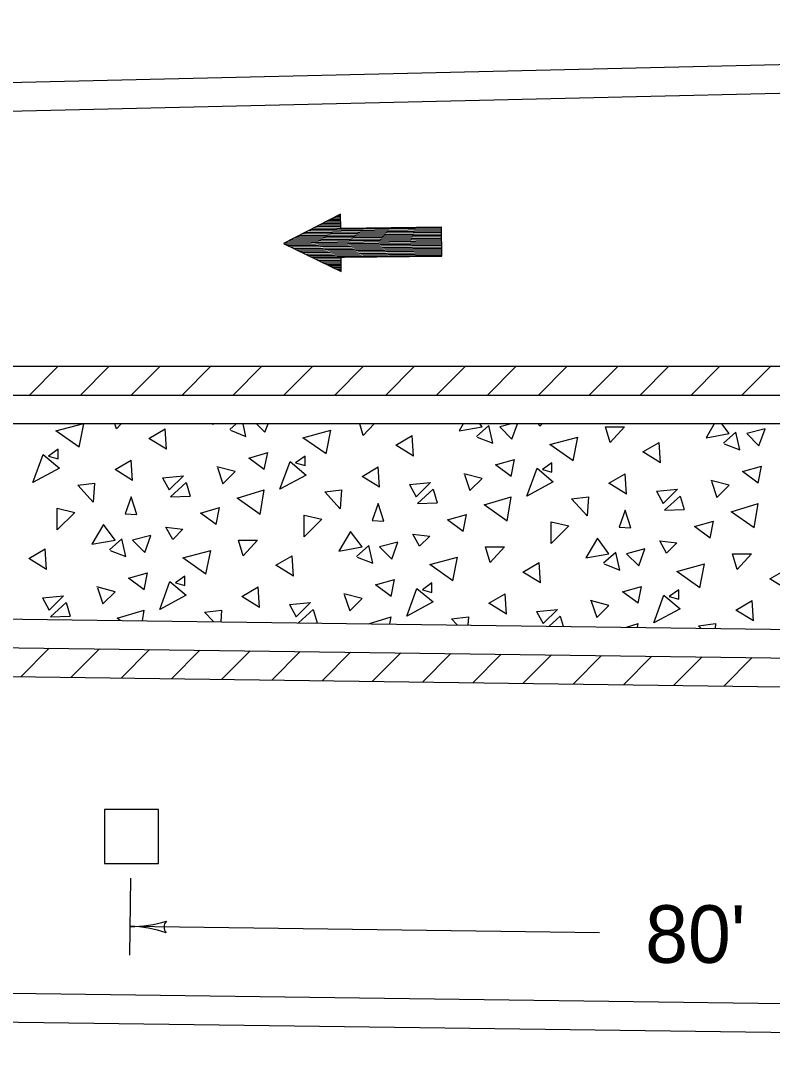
# Model space of a CAD drawing. Extents: x 998.7 to 1037.3, y 998.8 to 1023.1.
# Drawn here: x 1011.988 to 1014.599, y 1011.5 to 1015.1 of the extents above; entities that cross this region are included whole.
import ezdxf

# ---------------------------------------------------------------- set-up
doc = ezdxf.new("R2010")
doc.units = 0
doc.layers.add('Level 1', color=7, linetype='Continuous')

msp = doc.modelspace()

# ---------------------------------------------------------------- linework, layer by layer
at = {"layer": 'Level 1'}
for p, q in [((1012.0187, 1013.8), (1012.1187, 1013.9)), ((1012.1955, 1013.8), (1012.2955, 1013.9)), ((1012.3723, 1013.8), (1012.4723, 1013.9)), ((1012.549, 1013.8), (1012.649, 1013.9)), ((1012.7258, 1013.8), (1012.8258, 1013.9)), ((1012.9026, 1013.8), (1013.0026, 1013.9)), ((1013.0793, 1013.8), (1013.1793, 1013.9)), ((1013.2562, 1013.8), (1013.3562, 1013.9)), ((1013.4329, 1013.8), (1013.5329, 1013.9)), ((1013.6097, 1013.8), (1013.7097, 1013.9)), ((1013.7865, 1013.8), (1013.8865, 1013.9)), ((1013.9633, 1013.8), (1014.0633, 1013.9)), ((1014.14, 1013.8), (1014.24, 1013.9)), ((1014.3168, 1013.8), (1014.4168, 1013.9)), ((1014.4936, 1013.8), (1014.5936, 1013.9)), ((1034.875, 1013.7), (1007.625, 1013.7)), ((1034.875, 1013.7), (1007.625, 1013.7)), ((1012.1908, 1013.6188), (1012.2071, 1013.7)), ((1012.3205, 1013.6824), (1012.3366, 1013.7)), ((1012.6535, 1013.7), (1012.6528, 1013.6989)), ((1012.6528, 1013.6989), (1012.6589, 1013.7)), ((1012.7365, 1013.7), (1012.7141, 1013.6801)), ((1012.7707, 1013.6565), (1012.7606, 1013.7)), ((1012.8073, 1013.7), (1012.8367, 1013.6707)), ((1012.8367, 1013.6707), (1012.8473, 1013.7)), ((1013.1784, 1013.6589), (1013.216, 1013.7)), ((1013.5252, 1013.7), (1013.5108, 1013.6754)), ((1013.5108, 1013.6754), (1013.5909, 1013.6895)), ((1013.6145, 1013.6943), (1013.5721, 1013.6565)), ((1013.5909, 1013.6895), (1013.5832, 1013.7)), ((1013.6287, 1013.6329), (1013.6145, 1013.6943)), ((1013.6927, 1013.7), (1013.6522, 1013.6895)), ((1013.6522, 1013.6895), (1013.6946, 1013.6471)), ((1013.6946, 1013.6471), (1013.7137, 1013.7)), ((1013.7913, 1013.6919), (1013.7993, 1013.7)), ((1014.0364, 1013.6353), (1014.0859, 1013.6895)), ((1014.397, 1013.7), (1014.3688, 1013.6518)), ((1014.4488, 1013.6659), (1014.4237, 1013.7)), ((1012.4949, 1013.6118), (1012.4902, 1013.6824)), ((1012.7165, 1013.6778), (1012.7707, 1013.6565)), ((1013.0488, 1013.5953), (1013.0653, 1013.6778)), ((1013.3528, 1013.5882), (1013.3482, 1013.6589)), ((1013.5744, 1013.6542), (1013.6287, 1013.6329)), ((1013.9068, 1013.5717), (1013.9233, 1013.6542)), ((1014.3688, 1013.6518), (1014.4488, 1013.6659)), ((1014.4724, 1013.6707), (1014.43, 1013.6329)), ((1014.4866, 1013.6094), (1014.4724, 1013.6707)), ((1014.5738, 1013.6824), (1014.5102, 1013.6659)), ((1014.5102, 1013.6659), (1014.5526, 1013.6235)), ((1014.5526, 1013.6235), (1014.5738, 1013.6824)), ((1014.2108, 1013.5646), (1014.2061, 1013.6353)), ((1014.4323, 1013.6306), (1014.4866, 1013.6094)), ((1012.0306, 1013.4963), (1012.0659, 1013.5929)), ((1012.0659, 1013.5929), (1012.1225, 1013.5458)), ((1012.1178, 1013.6118), (1012.0848, 1013.5882)), ((1012.0848, 1013.5882), (1012.1178, 1013.5788)), ((1012.1178, 1013.5788), (1012.1178, 1013.6118)), ((1012.8343, 1013.541), (1012.8461, 1013.5999)), ((1012.9758, 1013.5882), (1012.9428, 1013.5646)), ((1012.9758, 1013.5552), (1012.9758, 1013.5882)), ((1012.1225, 1013.5458), (1012.0306, 1013.4963)), ((1012.3771, 1013.5033), (1012.3723, 1013.574)), ((1012.7329, 1013.5339), (1012.6693, 1013.5504)), ((1012.6717, 1013.5481), (1012.6905, 1013.4915)), ((1012.8885, 1013.4727), (1012.9239, 1013.5693)), ((1012.9239, 1013.5693), (1012.9804, 1013.5222)), ((1012.9428, 1013.5646), (1012.9758, 1013.5552)), ((1013.235, 1013.4798), (1013.2303, 1013.5504)), ((1013.6923, 1013.5174), (1013.7041, 1013.5764)), ((1013.7465, 1013.4491), (1013.7818, 1013.5458)), ((1013.7818, 1013.5458), (1013.8384, 1013.4986)), ((1013.8337, 1013.5646), (1013.8007, 1013.541)), ((1013.8337, 1013.5316), (1013.8337, 1013.5646)), ((1014.5503, 1013.4939), (1014.562, 1013.5528)), ((1012.4808, 1013.5128), (1012.5538, 1013.5198)), ((1012.4808, 1013.5128), (1012.5043, 1013.4703)), ((1012.5043, 1013.4703), (1012.5538, 1013.5198)), ((1012.6905, 1013.4915), (1012.7329, 1013.5339)), ((1012.9804, 1013.5222), (1012.8885, 1013.4727)), ((1013.5909, 1013.5104), (1013.5273, 1013.5269)), ((1013.5297, 1013.5245), (1013.5485, 1013.468)), ((1013.5485, 1013.468), (1013.5909, 1013.5104)), ((1013.8007, 1013.541), (1013.8337, 1013.5316)), ((1014.093, 1013.4562), (1014.0883, 1013.5269)), ((1012.1862, 1013.4868), (1012.2451, 1013.4939)), ((1012.2403, 1013.4279), (1012.1862, 1013.4868)), ((1012.2451, 1013.4939), (1012.2403, 1013.4279)), ((1012.509, 1013.4468), (1012.5633, 1013.4963)), ((1012.5633, 1013.4963), (1012.5774, 1013.4491)), ((1013.3388, 1013.4892), (1013.4118, 1013.4963)), ((1013.3388, 1013.4892), (1013.3623, 1013.4468)), ((1013.3623, 1013.4468), (1013.4118, 1013.4963)), ((1013.367, 1013.4232), (1013.4213, 1013.4727)), ((1013.4213, 1013.4727), (1013.4353, 1013.4255)), ((1013.8384, 1013.4986), (1013.7465, 1013.4491)), ((1014.1967, 1013.4656), (1014.2698, 1013.4727)), ((1014.2203, 1013.4232), (1014.2698, 1013.4727)), ((1014.4488, 1013.4868), (1014.3853, 1013.5033)), ((1014.3876, 1013.501), (1014.4064, 1013.4444)), ((1014.4064, 1013.4444), (1014.4488, 1013.4868)), ((1012.3723, 1013.4468), (1012.3511, 1013.3878)), ((1012.3912, 1013.3855), (1012.3723, 1013.4468)), ((1012.509, 1013.4468), (1012.5774, 1013.4491)), ((1012.8202, 1013.3855), (1012.8343, 1013.4703)), ((1013.0441, 1013.4633), (1013.103, 1013.4703)), ((1013.0983, 1013.4043), (1013.0441, 1013.4633)), ((1013.103, 1013.4703), (1013.0983, 1013.4043)), ((1013.6781, 1013.3619), (1013.6923, 1013.4468)), ((1013.902, 1013.4397), (1013.961, 1013.4468)), ((1013.9563, 1013.3808), (1013.902, 1013.4397)), ((1013.961, 1013.4468), (1013.9563, 1013.3808)), ((1014.1967, 1013.4656), (1014.2203, 1013.4232)), ((1014.2249, 1013.3996), (1014.2792, 1013.4491)), ((1014.2792, 1013.4491), (1014.2933, 1013.402)), ((1012.667, 1013.3501), (1012.6788, 1013.409)), ((1013.2303, 1013.4232), (1013.2091, 1013.3643)), ((1013.2492, 1013.3619), (1013.2303, 1013.4232)), ((1013.367, 1013.4232), (1013.4353, 1013.4255)), ((1014.2249, 1013.3996), (1014.2933, 1013.402)), ((1014.5361, 1013.3383), (1014.5503, 1013.4232)), ((1012.1154, 1013.3313), (1012.1767, 1013.3925)), ((1012.3511, 1013.3878), (1012.3912, 1013.3855)), ((1012.9733, 1013.3077), (1013.0347, 1013.369)), ((1013.2091, 1013.3643), (1013.2492, 1013.3619)), ((1013.5249, 1013.3265), (1013.5367, 1013.3855)), ((1014.0883, 1013.3996), (1014.067, 1013.3407)), ((1014.1071, 1013.3383), (1014.0883, 1013.3996)), ((1012.2757, 1013.3501), (1012.2357, 1013.2818)), ((1012.3158, 1013.2959), (1012.2757, 1013.3501)), ((1012.5161, 1013.2983), (1012.5515, 1013.3336)), ((1013.8313, 1013.2841), (1013.8926, 1013.3454)), ((1014.067, 1013.3407), (1014.1071, 1013.3383)), ((1014.3828, 1013.303), (1014.3947, 1013.3619)), ((1012.2357, 1013.2818), (1012.3158, 1013.2959)), ((1012.3393, 1013.3006), (1012.2969, 1013.2629)), ((1012.3535, 1013.2393), (1012.3393, 1013.3006)), ((1012.4407, 1013.3124), (1012.3771, 1013.2959)), ((1012.3771, 1013.2959), (1012.4195, 1013.2535)), ((1012.4195, 1013.2535), (1012.4407, 1013.3124)), ((1012.7613, 1013.2417), (1012.8108, 1013.2959)), ((1013.1337, 1013.3265), (1013.0936, 1013.2582)), ((1013.1738, 1013.2723), (1013.1337, 1013.3265)), ((1013.3741, 1013.2747), (1013.4094, 1013.31)), ((1013.9916, 1013.303), (1013.9515, 1013.2346)), ((1014.0317, 1013.2488), (1013.9916, 1013.303)), ((1012.0777, 1013.1946), (1012.073, 1013.2653)), ((1012.2993, 1013.2606), (1012.3535, 1013.2393)), ((1012.6316, 1013.1781), (1012.6481, 1013.2606)), ((1013.0936, 1013.2582), (1013.1738, 1013.2723)), ((1013.1973, 1013.277), (1013.1548, 1013.2393)), ((1013.2114, 1013.2158), (1013.1973, 1013.277)), ((1013.2987, 1013.2888), (1013.235, 1013.2723)), ((1013.235, 1013.2723), (1013.2774, 1013.2299)), ((1013.2774, 1013.2299), (1013.2987, 1013.2888)), ((1013.6192, 1013.2181), (1013.6687, 1013.2723)), ((1014.1566, 1013.2653), (1014.093, 1013.2488)), ((1014.1354, 1013.2063), (1014.1566, 1013.2653)), ((1014.232, 1013.2511), (1014.2674, 1013.2865)), ((1012.9357, 1013.171), (1012.9309, 1013.2417)), ((1013.1573, 1013.237), (1013.2114, 1013.2158)), ((1013.4896, 1013.1545), (1013.5061, 1013.237)), ((1013.9515, 1013.2346), (1014.0317, 1013.2488)), ((1014.0553, 1013.2535), (1014.0128, 1013.2158)), ((1014.0694, 1013.1922), (1014.0553, 1013.2535)), ((1014.093, 1013.2488), (1014.1354, 1013.2063)), ((1014.4772, 1013.1946), (1014.5267, 1013.2488)), ((1013.7936, 1013.1474), (1013.7889, 1013.2181)), ((1014.0152, 1013.2134), (1014.0694, 1013.1922)), ((1014.3475, 1013.1309), (1014.364, 1013.2134)), ((1012.4171, 1013.1238), (1012.4289, 1013.1828)), ((1012.4713, 1013.0555), (1012.5067, 1013.1521)), ((1012.5067, 1013.1521), (1012.5633, 1013.105)), ((1012.5585, 1013.171), (1012.5255, 1013.1474)), ((1012.5585, 1013.138), (1012.5585, 1013.171)), ((1013.2751, 1013.1003), (1013.2868, 1013.1592)), ((1012.3158, 1013.1168), (1012.2522, 1013.1333)), ((1012.2545, 1013.1309), (1012.2733, 1013.0743)), ((1012.2733, 1013.0743), (1012.3158, 1013.1168)), ((1012.5255, 1013.1474), (1012.5585, 1013.138)), ((1012.8178, 1013.0626), (1012.8131, 1013.1333)), ((1013.3293, 1013.0319), (1013.3647, 1013.1286)), ((1013.3647, 1013.1286), (1013.4213, 1013.0814)), ((1013.4165, 1013.1474), (1013.3835, 1013.1238)), ((1013.3835, 1013.1238), (1013.4165, 1013.1144)), ((1013.4165, 1013.1144), (1013.4165, 1013.1474)), ((1014.133, 1013.0767), (1014.1448, 1013.1356)), ((1014.2744, 1013.1238), (1014.2414, 1013.1003)), ((1014.2744, 1013.0908), (1014.2744, 1013.1238)), ((1007.625, 1013.08), (1021.125, 1012.9)), ((1007.625, 1013.08), (1021.125, 1012.9)), ((1012.0636, 1013.0956), (1012.1367, 1013.1026)), ((1012.0636, 1013.0956), (1012.0872, 1013.0531)), ((1012.0872, 1013.0531), (1012.1367, 1013.1026)), ((1012.0918, 1013.0296), (1012.1461, 1013.0791)), ((1012.1461, 1013.0791), (1012.1602, 1013.0319)), ((1012.5633, 1013.105), (1012.4713, 1013.0555)), ((1012.9215, 1013.072), (1012.9946, 1013.0791)), ((1012.9451, 1013.0296), (1012.9946, 1013.0791)), ((1013.1738, 1013.0932), (1013.1101, 1013.1097)), ((1013.1124, 1013.1073), (1013.1313, 1013.0508)), ((1013.1313, 1013.0508), (1013.1738, 1013.0932)), ((1013.4213, 1013.0814), (1013.3293, 1013.0319)), ((1013.6758, 1013.039), (1013.6711, 1013.1097)), ((1014.0317, 1013.0696), (1013.968, 1013.0861)), ((1013.9704, 1013.0838), (1013.9893, 1013.0272)), ((1014.1873, 1013.0083), (1014.2226, 1013.105)), ((1014.2226, 1013.105), (1014.2792, 1013.0578)), ((1014.2414, 1013.1003), (1014.2744, 1013.0908)), ((1014.5338, 1013.0154), (1014.529, 1013.0861)), ((1012.4109, 1013.0162), (1012.4171, 1013.0531)), ((1012.6269, 1013.0461), (1012.6858, 1013.0531)), ((1012.6574, 1013.0129), (1012.6269, 1013.0461)), ((1012.6858, 1013.0531), (1012.6829, 1013.0126)), ((1012.9215, 1013.072), (1012.9451, 1013.0296)), ((1012.9531, 1013.009), (1013.004, 1013.0555)), ((1013.004, 1013.0555), (1013.0182, 1013.0083)), ((1013.7795, 1013.0484), (1013.8526, 1013.0555)), ((1013.7795, 1013.0484), (1013.8031, 1013.006)), ((1013.8031, 1013.006), (1013.8526, 1013.0555)), ((1013.9893, 1013.0272), (1014.0317, 1013.0696)), ((1014.2792, 1013.0578), (1014.1873, 1013.0083)), ((1012.0918, 1013.0296), (1012.1602, 1013.0319)), ((1013.0131, 1013.0082), (1013.0182, 1013.0083)), ((1013.2709, 1013.0048), (1013.2751, 1013.0296)), ((1013.4848, 1013.0225), (1013.5438, 1013.0296)), ((1013.5041, 1013.0016), (1013.4848, 1013.0225)), ((1013.5438, 1013.0296), (1013.5418, 1013.0011)), ((1013.8241, 1012.9973), (1013.862, 1013.0319)), ((1013.862, 1013.0319), (1013.8725, 1012.9967)), ((1014.1309, 1012.9933), (1014.133, 1013.006)), ((1014.3428, 1012.9989), (1014.4018, 1013.006)), ((1014.4018, 1013.006), (1014.4006, 1012.9897)), ((1014.3508, 1012.9903), (1014.3428, 1012.9989)), ((1011.9883, 1012.8218), (1012.087, 1012.9205)), ((1012.1628, 1012.8194), (1012.2615, 1012.9182)), ((1012.3373, 1012.8171), (1012.4359, 1012.9158)), ((1012.5117, 1012.8148), (1012.6103, 1012.9135)), ((1012.6861, 1012.8125), (1012.7848, 1012.9112)), ((1012.8606, 1012.8102), (1012.9593, 1012.9088)), ((1013.035, 1012.8078), (1013.1338, 1012.9065)), ((1013.2095, 1012.8055), (1013.3082, 1012.9042)), ((1013.3839, 1012.8032), (1013.4826, 1012.9018)), ((1013.5584, 1012.8008), (1013.6571, 1012.8995)), ((1013.7328, 1012.7985), (1013.8315, 1012.8972)), ((1013.9073, 1012.7962), (1014.006, 1012.8949)), ((1014.0818, 1012.7938), (1014.1804, 1012.8926)), ((1014.2562, 1012.7915), (1014.3549, 1012.8903)), ((1014.4307, 1012.7892), (1014.5293, 1012.8879)), ((1012.3674, 1011.8543), (1012.371, 1012.1218)), ((1013.9983, 1011.9327), (1012.3688, 1011.9543))]:
    msp.add_line(p, q, dxfattribs=at)
for points in [[(1007.6227, 1014.785), (1021.1238, 1015.1), (1034.875, 1015.1)], [(1007.625, 1014.685), (1021.125, 1015), (1034.875, 1015)], [(1013.0649, 1014.4108), (1013.0997, 1014.4112)], [(1013.0748, 1014.4159), (1013.0997, 1014.4162)], [(1013.0848, 1014.421), (1013.0996, 1014.4212)], [(1013.0947, 1014.4262), (1013.0995, 1014.4262)], [(1012.9858, 1014.3698), (1013.4502, 1014.3753)], [(1012.9957, 1014.375), (1013.4501, 1014.3803)], [(1013.0055, 1014.3801), (1013.1, 1014.3812)], [(1013.0154, 1014.3852), (1013.1, 1014.3862)], [(1013.0154, 1014.3852), (1013.1, 1014.3862)], [(1013.0253, 1014.3903), (1013.0999, 1014.3912)], [(1013.0353, 1014.3954), (1013.0998, 1014.3962)], [(1013.0452, 1014.4006), (1013.0998, 1014.4012)], [(1013.0551, 1014.4057), (1013.0998, 1014.4062)], [(1012.9164, 1014.3341), (1013.4505, 1014.3403)], [(1012.9263, 1014.3392), (1013.4505, 1014.3453)], [(1012.9362, 1014.3443), (1013.4504, 1014.3503)], [(1012.9461, 1014.3494), (1013.4503, 1014.3553)], [(1012.956, 1014.3545), (1013.4503, 1014.3603)], [(1012.9659, 1014.3596), (1013.4503, 1014.3653)], [(1012.9758, 1014.3648), (1013.4502, 1014.3703)], [(1012.9048, 1014.3239), (1013.4507, 1014.3303)], [(1012.9065, 1014.3289), (1013.4506, 1014.3353)], [(1012.9149, 1014.319), (1013.4508, 1014.3253)], [(1012.9149, 1014.319), (1013.4508, 1014.3253)], [(1012.925, 1014.3142), (1013.4508, 1014.3203)], [(1012.9351, 1014.3093), (1013.4508, 1014.3153)], [(1012.9452, 1014.3044), (1013.4509, 1014.3103)], [(1012.9553, 1014.2995), (1013.4509, 1014.3053)], [(1012.9654, 1014.2946), (1013.451, 1014.3003)], [(1012.9755, 1014.2898), (1013.4511, 1014.2953)], [(1012.9856, 1014.2848), (1013.4511, 1014.2903)], [(1012.9957, 1014.28), (1013.4512, 1014.2853)], [(1013.0008, 1014.2775), (1013.4512, 1014.2828)], [(1013.0108, 1014.2727), (1013.1013, 1014.2737)], [(1013.0209, 1014.2678), (1013.1013, 1014.2687)], [(1013.031, 1014.2628), (1013.1014, 1014.2637)], [(1013.0411, 1014.258), (1013.1015, 1014.2587)], [(1013.0512, 1014.2531), (1013.1015, 1014.2537)], [(1013.0613, 1014.2483), (1013.1016, 1014.2487)], [(1013.0714, 1014.2433), (1013.1017, 1014.2437)], [(1013.0815, 1014.2385), (1013.1017, 1014.2387)], [(1013.0916, 1014.2336), (1013.1018, 1014.2337)], [(1013.1017, 1014.2287), (1013.1018, 1014.2287)], [(1007.625, 1013.9), (1034.875, 1013.9)], [(1007.625, 1013.8), (1034.875, 1013.8)], [(1012.1908, 1013.6188), (1012.1107, 1013.6754), (1012.2023, 1013.7)], [(1012.3205, 1013.6824), (1012.3152, 1013.7)], [(1013.1784, 1013.6589), (1013.1659, 1013.7)], [(1013.7913, 1013.6919), (1013.7868, 1013.7)], [(1014.0364, 1013.6353), (1014.0199, 1013.6895), (1014.0859, 1013.6895)], [(1012.4949, 1013.6118), (1012.4336, 1013.6494), (1012.4902, 1013.6824)], [(1013.0488, 1013.5953), (1012.9687, 1013.6518), (1013.0653, 1013.6778)], [(1013.3528, 1013.5882), (1013.2916, 1013.6259), (1013.3482, 1013.6589)], [(1013.9068, 1013.5717), (1013.8266, 1013.6283), (1013.9233, 1013.6542)], [(1014.2108, 1013.5646), (1014.1495, 1013.6023), (1014.2061, 1013.6353)], [(1012.8343, 1013.541), (1012.7801, 1013.5811), (1012.8461, 1013.5999)], [(1012.3771, 1013.5033), (1012.3158, 1013.541), (1012.3723, 1013.574)], [(1013.235, 1013.4798), (1013.1738, 1013.5174), (1013.2303, 1013.5504)], [(1013.6923, 1013.5174), (1013.6381, 1013.5575), (1013.7041, 1013.5764)], [(1014.5503, 1013.4939), (1014.496, 1013.5339), (1014.562, 1013.5528)], [(1014.093, 1013.4562), (1014.0317, 1013.4939), (1014.0883, 1013.5269)], [(1012.8202, 1013.3855), (1012.74, 1013.442), (1012.8343, 1013.4703)], [(1013.6781, 1013.3619), (1013.598, 1013.4185), (1013.6923, 1013.4468)], [(1012.1154, 1013.3313), (1012.1154, 1013.4067), (1012.1767, 1013.3925)], [(1012.667, 1013.3501), (1012.6128, 1013.3902), (1012.6788, 1013.409)], [(1014.5361, 1013.3383), (1014.4559, 1013.3949), (1014.5503, 1013.4232)], [(1012.9733, 1013.3077), (1012.9733, 1013.3831), (1013.0347, 1013.369)], [(1013.5249, 1013.3265), (1013.4707, 1013.3666), (1013.5367, 1013.3855)], [(1012.5161, 1013.2983), (1012.4925, 1013.3407), (1012.5515, 1013.3336)], [(1013.8313, 1013.2841), (1013.8313, 1013.3595), (1013.8926, 1013.3454)], [(1014.3828, 1013.303), (1014.3287, 1013.343), (1014.3947, 1013.3619)], [(1012.7613, 1013.2417), (1012.7448, 1013.2959), (1012.8108, 1013.2959)], [(1013.3741, 1013.2747), (1013.3505, 1013.3171), (1013.4094, 1013.31)], [(1014.232, 1013.2511), (1014.2084, 1013.2935), (1014.2674, 1013.2865)], [(1012.0777, 1013.1946), (1012.0164, 1013.2323), (1012.073, 1013.2653)], [(1012.6316, 1013.1781), (1012.5515, 1013.2346), (1012.6481, 1013.2606)], [(1013.6192, 1013.2181), (1013.6027, 1013.2723), (1013.6687, 1013.2723)], [(1012.9357, 1013.171), (1012.8744, 1013.2087), (1012.9309, 1013.2417)], [(1013.4896, 1013.1545), (1013.4094, 1013.2111), (1013.5061, 1013.237)], [(1014.4772, 1013.1946), (1014.4607, 1013.2488), (1014.5267, 1013.2488)], [(1013.7936, 1013.1474), (1013.7323, 1013.1851), (1013.7889, 1013.2181)], [(1014.3475, 1013.1309), (1014.2674, 1013.1875), (1014.364, 1013.2134)], [(1014.6516, 1013.1238), (1014.5903, 1013.1616), (1014.6468, 1013.1946)], [(1012.4171, 1013.1238), (1012.3629, 1013.1639), (1012.4289, 1013.1828)], [(1013.2751, 1013.1003), (1013.2208, 1013.1403), (1013.2868, 1013.1592)], [(1012.8178, 1013.0626), (1012.7565, 1013.1003), (1012.8131, 1013.1333)], [(1014.133, 1013.0767), (1014.0788, 1013.1168), (1014.1448, 1013.1356)], [(1013.6758, 1013.039), (1013.6145, 1013.0767), (1013.6711, 1013.1097)], [(1014.5338, 1013.0154), (1014.4724, 1013.0531), (1014.529, 1013.0861)], [(1012.3336, 1013.0173), (1012.3228, 1013.0248), (1012.4171, 1013.0531)], [(1013.1958, 1013.0058), (1013.2751, 1013.0296)], [(1014.0923, 1012.9938), (1014.133, 1013.006)], [(1007.6263, 1012.9799), (1021.1243, 1012.8), (1034.875, 1012.8)], [(1007.625, 1012.8799), (1021.1237, 1012.7), (1034.875, 1012.7)], [(1007.6263, 1011.78), (1021.1257, 1011.6), (1034.875, 1011.6)], [(1007.625, 1011.68), (1021.125, 1011.5), (1034.875, 1011.5)]]:
    msp.add_lwpolyline(points, dxfattribs=at)
for points in [[(1012.9007, 1014.3259), (1013.1018, 1014.2287), (1013.1013, 1014.2787), (1013.4512, 1014.2828), (1013.4501, 1014.3827), (1013.1001, 1014.3786), (1013.0995, 1014.4286)], [(1012.2793, 1012.173), (1012.4668, 1012.173), (1012.4668, 1012.3605), (1012.2793, 1012.3605)]]:
    msp.add_lwpolyline(points, close=True, dxfattribs=at)
for centre, radius, start, end in [((1012.3739, 1012.3449), 0.3906, 269.2377, 287.9065), ((1012.5173, 1011.9523), 0.0312, 138.0123, 220.129), ((1012.3739, 1012.3449), 0.3906, 269.2255, 269.2377), ((1012.3636, 1011.5637), 0.3906, 70.5849, 89.2316)]:
    msp.add_arc(centre, radius, start, end, dxfattribs=at)

# ---------------------------------------------------------------- texts
msp.add_text("80'", height=0.2, dxfattribs=at).set_placement((1014.1575, 1011.8278))

doc.saveas('drawing.dxf')
